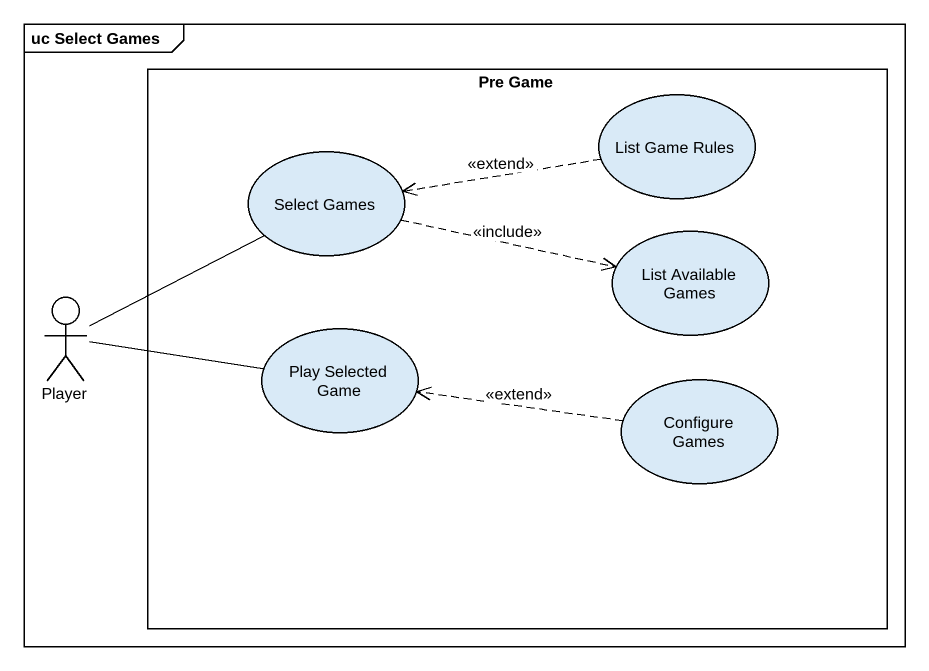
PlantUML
@startuml
mainframe uc Select Games
rectangle "Pre Game" as Pre_Game {
  usecase "List Game Rules" as List_Game_Rules
  usecase "Select Games" as Select_Games
  usecase "List Available Games" as List_Available_Games
  usecase "Play Selected Game" as Play_Selected_Game
  usecase "Configure Games" as Configure_Games
}
actor Player
List_Game_Rules .left.> Select_Games : <<extend>>
Select_Games .right.> List_Available_Games : <<include>>
Player -up- Select_Games
Player -right- Play_Selected_Game
Configure_Games .left.> Play_Selected_Game : <<extend>>
@enduml
